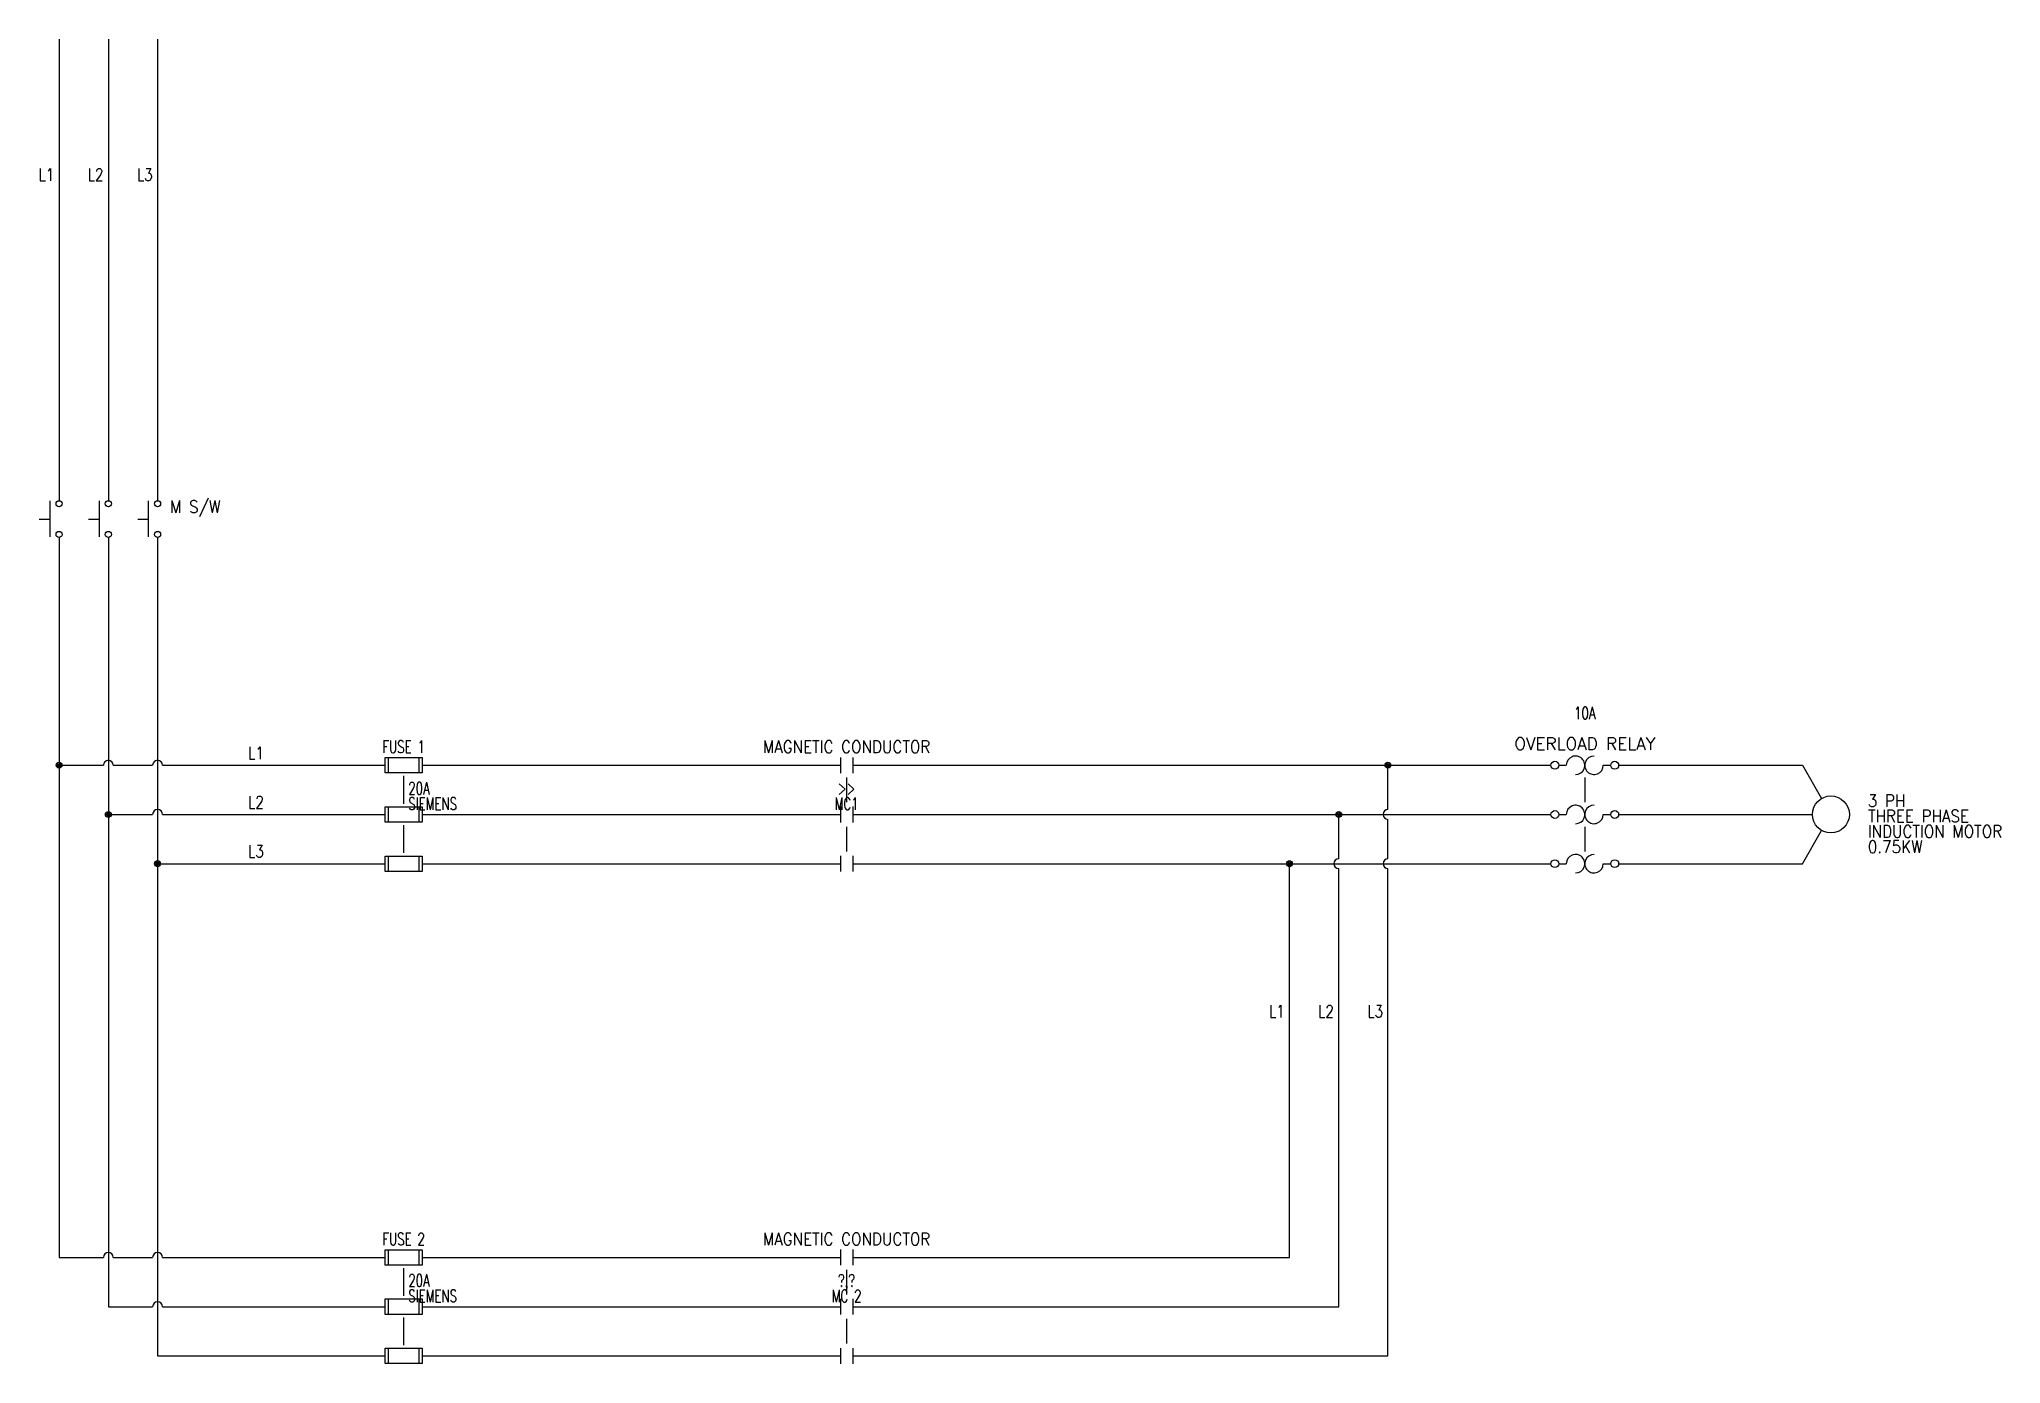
# Model space of a CAD drawing. Header units: inches. Extents: x 66.8 to 86.7, y 23.9 to 37.4.
import ezdxf
from ezdxf.enums import TextEntityAlignment as Align

# ---------------------------------------------------------------- set-up
doc = ezdxf.new("R2010")
doc.units = ezdxf.units.IN
doc.header["$MEASUREMENT"] = 0
for name, color, linetype in [('DESC', 150, 'Continuous'), ('DESCCHILD', 20, 'Continuous'), ('LINK', 9, 'Continuous'), ('SYMS', 7, 'Continuous'), ('TAGS', 150, 'Continuous'), ('WIREFIXED', 7, 'Continuous'), ('WIRES', 7, 'Continuous'), ('XREFCHILD', 134, 'Continuous')]:
    doc.layers.add(name, color=color, linetype=linetype)
doc.styles.add('WD', font='romans.shx')

# ---------------------------------------------------------------- blocks, each defined once
blk = doc.blocks.new('WDDOT')
for radius in [0.03, 0.0187, 0.00929]:
    blk.add_circle((0, 0), radius)
blk = doc.blocks.new('VPB11')
for p, q in [((-0.202, 0), (-0.094, 0)), ((-0.094, 0.185), (-0.094, -0.18))]:
    blk.add_line(p, q)
for centre in [(0, 0.156), (0, -0.156)]:
    blk.add_circle(centre, 0.0312)
at = {"style": 'WD'}
for tag, p, width in [('INST', (0.127, 0.39), 0.7), ('LOC', (0.127, 0.221), 0.7), ('TAG1', (0.127, 0.064), 0.9), ('XREF', (0.129, -0.09), 0.7), ('DESC1', (0.129, -0.242), 0.7), ('DESC2', (0.129, -0.398), 0.7)]:
    blk.add_attdef(tag, p, '', height=0.125, dxfattribs=dict(at, width=width))
at = {"linetype": 'Continuous', "style": 'WD'}
for tag, height, flags, p in [('TERM01', 0.125, 8, (-0.055, 0.222)), ('MFG', 0.01, 9, (-0.142, -0.088)), ('CAT', 0.01, 9, (-0.142, -0.073))]:
    blk.add_attdef(tag, text='', height=height, dxfattribs=dict(at, flags=flags)).set_placement(p, align=Align.RIGHT)
at = {"color": 7, "style": 'WD', "flags": 1}
for tag, p in [('X2TERM01', (0, 0.188)), ('X8TERM02', (0, -0.188))]:
    blk.add_attdef(tag, p, '', height=0.0125, dxfattribs=at)
at = {"color": 7, "style": 'WD'}
for tag, p in [('X4LINK', (-0.266, 0)), ('X1LINK', (0, 0))]:
    blk.add_attdef(tag, p, '', height=0.01, dxfattribs=at)
at = {"style": 'WD'}
for tag, flags, p in [('CONTACT', 1, (-0.142, -0.053)), ('FAMILY', 9, (-0.142, -0.036))]:
    blk.add_attdef(tag, text='', height=0.01, dxfattribs=dict(at, flags=flags)).set_placement(p, align=Align.RIGHT)
at = {"linetype": 'Continuous', "style": 'WD', "flags": 9}
blk.add_attdef('ASSYCODE', text='', height=0.01, dxfattribs=at).set_placement((-0.155, -0.106), align=Align.CENTER)
at = {"linetype": 'Continuous', "style": 'WD', "flags": 8}
blk.add_attdef('TERM02', text='', height=0.125, dxfattribs=at).set_placement((-0.041, -0.229), align=Align.TOP_RIGHT)
blk = doc.blocks.new('HMS21')
at = {"linetype": 'Continuous'}
for p, q in [((-0.062, 0.08), (-0.062, -0.08)), ((0.062, 0.08), (0.062, -0.08))]:
    blk.add_line(p, q, dxfattribs=at)
at = {"style": 'WD'}
for tag, width, p in [('INST', 0.7, (0, 0.451)), ('LOC', 0.7, (0, 0.281)), ('TAG2', 0.9, (0, 0.125)), ('XREF', 0.7, (0, -0.297)), ('DESC1', 0.7, (0, -0.454)), ('DESC2', 0.7, (0, -0.61)), ('DESC3', 0.7, (0, -0.766))]:
    blk.add_attdef(tag, text='', height=0.125, dxfattribs=dict(at, width=width)).set_placement(p, align=Align.CENTER)
for tag, p, height, flags in [('X4TERM01', (-0.062, 0), 0.0125, 1), ('X1TERM02', (0.062, 0), 0.0125, 1), ('FAMILY', (0.097, 0.053), 0.01, 9), ('CONTACT', (0.097, 0.036), 0.01, 1)]:
    blk.add_attdef(tag, p, '', height=height, dxfattribs=dict(at, flags=flags))
for tag, p in [('X2LINK', (0, 0.125)), ('X8LINK', (0, -0.125))]:
    blk.add_attdef(tag, p, '', height=0.01, dxfattribs=at)
at = {"linetype": 'Continuous', "style": 'WD', "flags": 8}
blk.add_attdef('TERM01', text='', height=0.125, dxfattribs=at).set_placement((-0.125, -0.031), align=Align.TOP_RIGHT)
blk.add_attdef('TERM02', text='', height=0.125, dxfattribs=at).set_placement((0.125, -0.031), align=Align.TOP_LEFT)
blk = doc.blocks.new('HOL1')
for p, q in [((-0.264, 0), (-0.188, 0)), ((0.188, 0), (0.264, 0))]:
    blk.add_line(p, q)
at = {"linetype": 'Continuous'}
for centre in [(-0.304, 0), (0.304, 0)]:
    blk.add_circle(centre, 0.04, dxfattribs=at)
for centre, start, end in [((-0.094, 0), 270.001, 180.002), ((0.094, 0), 90, 0.001)]:
    blk.add_arc(centre, 0.0938, start, end)
at = {"style": 'WD', "width": 0.7}
for tag, p in [('INST', (0, 0.795)), ('LOC', (0, 0.625)), ('DESC1', (0, 0.469)), ('DESC2', (0, 0.312)), ('RATING1', (0, -0.266))]:
    blk.add_attdef(tag, text='', height=0.125, dxfattribs=at).set_placement(p, align=Align.CENTER)
at = {"style": 'WD'}
blk.add_attdef('TAG1', text='', height=0.125, dxfattribs=at).set_placement((0, 0.156), align=Align.CENTER)
for tag, p, height, flags in [('X4TERM01', (-0.344, 0), 0.0125, 1), ('FAMILY', (0.205, 0.152), 0.01, 9), ('X1TERM02', (0.344, 0), 0.0125, 1)]:
    blk.add_attdef(tag, p, '', height=height, dxfattribs=dict(at, flags=flags))
for tag, p in [('X2LINK', (0, 0.125)), ('X8LINK', (0, -0.125))]:
    blk.add_attdef(tag, p, '', height=0.01, dxfattribs=at)
at = {"linetype": 'Continuous', "style": 'WD', "flags": 9}
for tag, p in [('ASSYCODE', (0.219, 0.062)), ('MFG', (0.228, 0.089)), ('CAT', (0.23, 0.108))]:
    blk.add_attdef(tag, text='', height=0.01, dxfattribs=at).set_placement(p, align=Align.CENTER)
at = {"linetype": 'Continuous', "style": 'WD', "flags": 8}
blk.add_attdef('TERM01', text='', height=0.125, dxfattribs=at).set_placement((-0.406, -0.031), align=Align.TOP_RIGHT)
blk.add_attdef('TERM02', text='', height=0.125, dxfattribs=at).set_placement((0.406, -0.031), align=Align.TOP_LEFT)
blk = doc.blocks.new('HOL2')
for p, q in [((-0.264, 0), (-0.188, 0)), ((0.188, 0), (0.264, 0))]:
    blk.add_line(p, q)
at = {"linetype": 'Continuous'}
for centre in [(-0.304, 0), (0.304, 0)]:
    blk.add_circle(centre, 0.04, dxfattribs=at)
for centre, start, end in [((-0.094, 0), 270.001, 180.002), ((0.094, 0), 90, 0.001)]:
    blk.add_arc(centre, 0.0938, start, end)
at = {"style": 'WD', "width": 0.7}
for tag, p in [('INST', (0, 0.81)), ('DESC1', (0, 0.484)), ('LOC', (0, 0.641)), ('DESC2', (0, 0.328))]:
    blk.add_attdef(tag, text='', height=0.125, dxfattribs=at).set_placement(p, align=Align.CENTER)
at = {"style": 'WD'}
blk.add_attdef('TAG2', text='', height=0.125, dxfattribs=at).set_placement((0, 0.172), align=Align.CENTER)
for tag, p, height, flags in [('X4TERM01', (-0.344, 0), 0.0125, 1), ('FAMILY', (0.205, 0.152), 0.01, 9), ('X1TERM02', (0.344, 0), 0.0125, 1)]:
    blk.add_attdef(tag, p, '', height=height, dxfattribs=dict(at, flags=flags))
for tag, p in [('X2LINK', (0, 0.125)), ('X8LINK', (0, -0.125))]:
    blk.add_attdef(tag, p, '', height=0.01, dxfattribs=at)
at = {"linetype": 'Continuous', "style": 'WD', "flags": 8}
blk.add_attdef('TERM01', text='', height=0.125, dxfattribs=at).set_placement((-0.406, -0.016), align=Align.TOP_RIGHT)
blk.add_attdef('TERM02', text='', height=0.125, dxfattribs=at).set_placement((0.406, -0.016), align=Align.TOP_LEFT)
blk = doc.blocks.new('HFU1')
for p, q in [((-0.188, -0.078), (-0.188, 0.078)), ((-0.188, 0.078), (0.188, 0.078)), ((-0.156, 0.078), (-0.156, -0.078)), ((0.156, 0.078), (0.156, -0.078)), ((0.188, 0.078), (0.188, -0.078)), ((0.188, -0.078), (-0.188, -0.078))]:
    blk.add_line(p, q)
at = {"style": 'WD', "width": 0.7}
for tag, p in [('INST', (0, 0.422)), ('TAG1', (0, 0.125)), ('LOC', (0, 0.266))]:
    blk.add_attdef(tag, text='', height=0.125, dxfattribs=at).set_placement(p, align=Align.CENTER)
at = {"linetype": 'Continuous', "style": 'WD', "flags": 9}
for tag, p in [('ASSYCODE', (0.157, 0.251)), ('MFG', (0.156, 0.083)), ('CAT', (0.156, 0.102))]:
    blk.add_attdef(tag, text='', height=0.01, dxfattribs=at).set_placement(p, align=Align.CENTER)
at = {"style": 'WD'}
for tag, p, height, flags in [('X4TERM01', (-0.188, 0), 0.0109, 1), ('FAMILY', (0.129, 0.108), 0.01, 9), ('X1TERM02', (0.188, 0), 0.0109, 1)]:
    blk.add_attdef(tag, p, '', height=height, dxfattribs=dict(at, flags=flags))
at = {"style": 'WD', "width": 0.7}
blk.add_attdef('RATING1', text='', height=0.0938, dxfattribs=at).set_placement((0, 0), align=Align.MIDDLE_CENTER)
at = {"style": 'WD'}
for tag, p in [('X2LINK', (0, 0.109)), ('X8LINK', (0, -0.109))]:
    blk.add_attdef(tag, p, '', height=0.01, dxfattribs=at)
at = {"linetype": 'Continuous', "style": 'WD', "width": 0.7, "flags": 8}
blk.add_attdef('TERM01', text='', height=0.1, dxfattribs=at).set_placement((-0.25, -0.016), align=Align.TOP_RIGHT)
at = {"style": 'WD', "width": 0.7}
for tag, p in [('DESC1', (0.047, -0.234)), ('DESC2', (0.047, -0.391)), ('DESC3', (0.047, -0.547))]:
    blk.add_attdef(tag, text='', height=0.125, dxfattribs=at).set_placement(p, align=Align.MIDDLE_LEFT)
at = {"linetype": 'Continuous', "style": 'WD', "width": 0.7, "flags": 8}
blk.add_attdef('TERM02', text='', height=0.1, dxfattribs=at).set_placement((0.25, -0.016), align=Align.TOP_LEFT)
blk = doc.blocks.new('HFU2')
for p, q in [((-0.188, -0.078), (-0.188, 0.078)), ((-0.188, 0.078), (0.188, 0.078)), ((-0.156, 0.078), (-0.156, -0.078)), ((0.156, 0.078), (0.156, -0.078)), ((0.188, 0.078), (0.188, -0.078)), ((0.188, -0.078), (-0.188, -0.078))]:
    blk.add_line(p, q)
at = {"style": 'WD', "width": 0.7}
for tag, p in [('INST', (0, 0.438)), ('LOC', (0, 0.281)), ('TAG2', (0, 0.125))]:
    blk.add_attdef(tag, text='', height=0.125, dxfattribs=at).set_placement(p, align=Align.CENTER)
at = {"linetype": 'Continuous', "style": 'WD', "flags": 9}
for tag, p in [('FAMILY', (0.157, 0.251)), ('ASSYCODE', (0.188, 0.235)), ('MFG', (0.156, 0.083)), ('CAT', (0.156, 0.102))]:
    blk.add_attdef(tag, text='', height=0.01, dxfattribs=at).set_placement(p, align=Align.CENTER)
at = {"style": 'WD', "flags": 1}
for tag, p in [('X4TERM01', (-0.188, 0)), ('X1TERM02', (0.188, 0))]:
    blk.add_attdef(tag, p, '', height=0.01, dxfattribs=at)
at = {"style": 'WD', "width": 0.7}
blk.add_attdef('RATING1', text='', height=0.0938, dxfattribs=at).set_placement((0, 0), align=Align.MIDDLE_CENTER)
at = {"style": 'WD'}
for tag, p in [('X2LINK', (0, 0.109)), ('X8LINK', (0, -0.109))]:
    blk.add_attdef(tag, p, '', height=0.01, dxfattribs=at)
at = {"linetype": 'Continuous', "style": 'WD', "width": 0.7, "flags": 8}
blk.add_attdef('TERM01', text='', height=0.1, dxfattribs=at).set_placement((-0.25, -0.016), align=Align.TOP_RIGHT)
at = {"style": 'WD', "width": 0.7}
for tag, p in [('DESC1', (0.04, -0.243)), ('DESC2', (0.047, -0.406)), ('DESC3', (0.047, -0.578))]:
    blk.add_attdef(tag, text='', height=0.125, dxfattribs=at).set_placement(p, align=Align.MIDDLE_LEFT)
at = {"linetype": 'Continuous', "style": 'WD', "width": 0.7, "flags": 8}
blk.add_attdef('TERM02', text='', height=0.1, dxfattribs=at).set_placement((0.25, -0.016), align=Align.TOP_LEFT)
blk = doc.blocks.new('HMO13')
blk.add_circle((0, 0), 0.188)
at = {"style": 'WD'}
for tag, p, width in [('INST', (0.381, 0.403), 0.7), ('TAG1', (0.375, 0.077), 0.9), ('LOC', (0.381, 0.234), 0.7), ('DESC1', (0.376, -0.079), 0.9), ('DESC2', (0.376, -0.235), 0.9), ('DESC3', (0.376, -0.391), 0.9), ('RATING3', (0.375, -0.548), 0.8), ('RATING4', (0.375, -0.704), 0.8), ('WDTAGALT', (0.375, -0.875), 0.7)]:
    blk.add_attdef(tag, p, '', height=0.125, dxfattribs=dict(at, width=width))
at = {"style": 'WD', "width": 0.8}
blk.add_attdef('RATING1', text='', height=0.1, dxfattribs=at).set_placement((0, 0), align=Align.CENTER)
at = {"style": 'WD', "flags": 1}
for tag, p in [('X4TERM02', (-0.188, 0)), ('X0TERM01', (-0.094, 0.162)), ('X0TERM03', (-0.094, -0.162)), ('X0TERM04', (0.133, -0.133))]:
    blk.add_attdef(tag, p, '', height=0.0125, dxfattribs=at)
at = {"linetype": 'Continuous', "style": 'WD', "flags": 9}
blk.add_attdef('ASSYCODE', text='', height=0.01, dxfattribs=at).set_placement((0, 0.125), align=Align.CENTER)
at = {"style": 'WD', "flags": 9}
blk.add_attdef('FAMILY', text='', height=0.01, dxfattribs=at).set_placement((-0.005, 0.17), align=Align.CENTER)
at = {"linetype": 'Continuous', "style": 'WD', "flags": 1}
for tag, p in [('MFG', (0, 0.14)), ('CAT', (0, 0.159))]:
    blk.add_attdef(tag, text='', height=0.01, dxfattribs=at).set_placement(p, align=Align.MIDDLE)
at = {"style": 'WD', "width": 0.8}
blk.add_attdef('RATING2', text='', height=0.1, dxfattribs=at).set_placement((0, -0.031), align=Align.TOP_CENTER)
blk = doc.blocks.new('WD_WNV')
at = {"linetype": 'Continuous', "style": 'WD', "width": 0.8}
blk.add_attdef('WIRENO', text='', height=0.125, dxfattribs=at).set_placement((-0.05, 0), align=Align.MIDDLE_RIGHT)
at = {"style": 'WD', "flags": 1}
for tag, p in [('W01USER', (-0.062, 0.094)), ('W02USER', (-0.062, 0.086)), ('W03USER', (-0.062, 0.078)), ('W04USER', (-0.062, 0.07)), ('W05USER', (-0.062, 0.062)), ('W06USER', (-0.062, 0.055)), ('W07USER', (-0.062, 0.047)), ('W08USER', (-0.062, 0.039)), ('W09USER', (-0.062, 0.031)), ('W10USER', (-0.062, 0.023))]:
    blk.add_attdef(tag, text='', height=0.005, dxfattribs=at).set_placement(p, align=Align.CENTER)
blk = doc.blocks.new('WD_WNH')
at = {"linetype": 'Continuous', "style": 'WD', "width": 0.8}
blk.add_attdef('WIRENO', text='', height=0.125, dxfattribs=at).set_placement((0, 0.062), align=Align.CENTER)
at = {"style": 'WD', "flags": 1}
for tag, p in [('W01USER', (0, 0.078)), ('W02USER', (0, 0.07)), ('W03USER', (0, 0.062)), ('W04USER', (0, 0.055)), ('W05USER', (0, 0.047)), ('W06USER', (0, 0.039)), ('W07USER', (0, 0.031)), ('W08USER', (0, 0.023)), ('W09USER', (0, 0.016)), ('W10USER', (0, 0.008))]:
    blk.add_attdef(tag, text='', height=0.005, dxfattribs=at).set_placement(p, align=Align.CENTER)

msp = doc.modelspace()

# ---------------------------------------------------------------- linework, layer by layer
at = {"layer": 'LINK'}
for points in [[(70.5, 29.891), (70.5, 29.609)], [(75, 29.875), (75, 29.625)], [(82.5, 29.875), (82.5, 29.625)], [(70.5, 29.391), (70.5, 29.109)], [(75, 29.375), (75, 29.125)], [(82.5, 29.375), (82.5, 29.125)], [(70.5, 24.891), (70.5, 24.609)], [(75, 24.875), (75, 24.625)], [(70.5, 24.391), (70.5, 24.109)], [(75, 24.375), (75, 24.125)]]:
    msp.add_lwpolyline(points, dxfattribs=at)
at = {"layer": 'WIRES', "color": 240, "true_color": 0xed1f24}
for p, q in [((67, 37.375), (67, 32.688)), ((67, 32.312), (67, 25)), ((67, 30), (67.45, 30)), ((67.55, 30), (67.95, 30)), ((68.05, 30), (70.312, 30)), ((70.688, 30), (74.938, 30)), ((75.062, 30), (82.156, 30)), ((82.844, 30), (84.711, 30)), ((84.711, 30), (84.906, 29.662)), ((79.5, 25), (79.5, 29)), ((67, 25), (67.45, 25)), ((67.55, 25), (67.95, 25)), ((68.05, 25), (70.312, 25)), ((70.688, 25), (74.938, 25)), ((75.062, 25), (79.5, 25))]:
    msp.add_line(p, q, dxfattribs=at)
at = {"layer": 'WIRES', "color": 2, "true_color": 0xf1eb1f}
for p, q in [((67.5, 37.375), (67.5, 32.688)), ((67.5, 32.312), (67.5, 24.5)), ((67.5, 29.5), (67.95, 29.5)), ((68.05, 29.5), (70.312, 29.5)), ((70.688, 29.5), (74.938, 29.5)), ((75.062, 29.5), (82.156, 29.5)), ((80, 29.05), (80, 29.5)), ((82.844, 29.5), (84.812, 29.5)), ((80, 24.5), (80, 28.95)), ((68.05, 24.5), (70.312, 24.5)), ((70.688, 24.5), (74.938, 24.5)), ((75.062, 24.5), (80, 24.5))]:
    msp.add_line(p, q, dxfattribs=at)
at = {"layer": 'WIRES'}
for p, q in [((68, 37.375), (68, 32.688)), ((68, 32.312), (68, 24)), ((80.5, 29.55), (80.5, 30)), ((80.5, 29.05), (80.5, 29.45)), ((84.711, 29), (84.906, 29.338)), ((68, 29), (70.312, 29)), ((70.688, 29), (74.938, 29)), ((75.062, 29), (82.156, 29)), ((80.5, 24), (80.5, 28.95)), ((82.844, 29), (84.711, 29)), ((67.5, 24.5), (67.95, 24.5)), ((68, 24), (70.312, 24)), ((70.688, 24), (74.938, 24)), ((75.062, 24), (80.5, 24))]:
    msp.add_line(p, q, dxfattribs=at)
for centre, start, end in [((67.5, 30), 0, 180), ((68, 30), 0, 180), ((68, 29.5), 0, 180), ((80.5, 29.5), 90, 270), ((80, 29), 90, 270), ((80.5, 29), 90, 270), ((67.5, 25), 0, 180), ((68, 25), 0, 180), ((68, 24.5), 0, 180)]:
    msp.add_arc(centre, 0.05, start, end, dxfattribs=at)

# ---------------------------------------------------------------- block references
at = {"layer": 'SYMS'}
for name, p in [('VPB11', (67, 32.5)), ('VPB11', (67.5, 32.5)), ('WDDOT', (67, 30)), ('WDDOT', (80.5, 30)), ('WDDOT', (67.5, 29.5)), ('HFU2', (70.5, 29.5)), ('HMS21', (75, 29.5)), ('WDDOT', (80, 29.5)), ('HOL2', (82.5, 29.5)), ('HOL2', (82.5, 29)), ('WDDOT', (68, 29)), ('HFU2', (70.5, 29)), ('HMS21', (75, 29)), ('WDDOT', (79.5, 29)), ('HFU2', (70.5, 24.5)), ('HMS21', (75, 24.5)), ('HFU2', (70.5, 24)), ('HMS21', (75, 24))]:
    msp.add_blockref(name, p, dxfattribs=at)
ref = msp.add_blockref('VPB11', (68, 32.5), dxfattribs=at)
ref.add_attrib('TAG1', 'M S/W', (68.127, 32.564), dxfattribs={"layer": 'TAGS', "height": 0.125, "style": 'WD', "width": 0.9})
ref = msp.add_blockref('HOL1', (82.5, 30), dxfattribs=at)
ref.add_attrib('DESC1', '10A', dxfattribs={"layer": 'DESC', "height": 0.125, "style": 'WD', "width": 0.7}).set_placement((82.5, 30.469), align=Align.CENTER)
ref.add_attrib('TAG1', 'OVERLOAD RELAY', dxfattribs={"layer": 'TAGS', "height": 0.125, "style": 'WD'}).set_placement((82.5, 30.156), align=Align.CENTER)
ref = msp.add_blockref('HFU1', (70.5, 30), dxfattribs=at)
ref.add_attrib('DESC1', '20A', dxfattribs={"layer": 'DESC', "height": 0.125, "style": 'WD', "width": 0.7}).set_placement((70.547, 29.766), align=Align.MIDDLE_LEFT)
ref.add_attrib('DESC2', 'SIEMENS', dxfattribs={"layer": 'DESC', "height": 0.125, "style": 'WD', "width": 0.7}).set_placement((70.547, 29.609), align=Align.MIDDLE_LEFT)
ref.add_attrib('TAG1', 'FUSE 1', dxfattribs={"layer": 'TAGS', "height": 0.125, "style": 'WD', "width": 0.7}).set_placement((70.5, 30.125), align=Align.CENTER)
ref = msp.add_blockref('HMS21', (75, 30), dxfattribs=at)
ref.add_attrib('XREF', '>>', dxfattribs={"layer": 'XREFCHILD', "height": 0.125, "style": 'WD', "width": 0.7}).set_placement((75, 29.703), align=Align.CENTER)
ref.add_attrib('DESC1', 'MC1', dxfattribs={"layer": 'DESCCHILD', "height": 0.125, "style": 'WD', "width": 0.7}).set_placement((75, 29.546), align=Align.CENTER)
ref.add_attrib('TAG2', 'MAGNETIC CONDUCTOR', dxfattribs={"layer": 'TAGS', "height": 0.125, "style": 'WD', "width": 0.9}).set_placement((75, 30.125), align=Align.CENTER)
ref = msp.add_blockref('HMO13', (85, 29.5), dxfattribs=at)
ref.add_attrib('DESC3', '0.75KW', (85.376, 29.109), dxfattribs={"layer": 'DESC', "height": 0.125, "style": 'WD', "width": 0.9})
ref.add_attrib('DESC1', 'THREE PHASE', (85.376, 29.421), dxfattribs={"layer": 'DESC', "height": 0.125, "style": 'WD', "width": 0.9})
ref.add_attrib('DESC2', 'INDUCTION MOTOR', (85.376, 29.265), dxfattribs={"layer": 'DESC', "height": 0.125, "style": 'WD', "width": 0.9})
ref.add_attrib('TAG1', '3 PH', (85.375, 29.577), dxfattribs={"layer": 'TAGS', "height": 0.125, "style": 'WD', "width": 0.9})
ref = msp.add_blockref('HFU1', (70.5, 25), dxfattribs=at)
ref.add_attrib('DESC1', '20A', dxfattribs={"layer": 'DESC', "height": 0.125, "style": 'WD', "width": 0.7}).set_placement((70.547, 24.766), align=Align.MIDDLE_LEFT)
ref.add_attrib('DESC2', 'SIEMENS', dxfattribs={"layer": 'DESC', "height": 0.125, "style": 'WD', "width": 0.7}).set_placement((70.547, 24.609), align=Align.MIDDLE_LEFT)
ref.add_attrib('TAG1', 'FUSE 2', dxfattribs={"layer": 'TAGS', "height": 0.125, "style": 'WD', "width": 0.7}).set_placement((70.5, 25.125), align=Align.CENTER)
ref = msp.add_blockref('HMS21', (75, 25), dxfattribs=at)
ref.add_attrib('XREF', '?,?', dxfattribs={"layer": 'XREFCHILD', "height": 0.125, "style": 'WD', "width": 0.7}).set_placement((75, 24.703), align=Align.CENTER)
ref.add_attrib('DESC1', 'MC 2', dxfattribs={"layer": 'DESCCHILD', "height": 0.125, "style": 'WD', "width": 0.7}).set_placement((75, 24.546), align=Align.CENTER)
ref.add_attrib('TAG2', 'MAGNETIC CONDUCTOR', dxfattribs={"layer": 'TAGS', "height": 0.125, "style": 'WD', "width": 0.9}).set_placement((75, 25.125), align=Align.CENTER)
at = {"layer": 'WIREFIXED'}
ref = msp.add_blockref('WD_WNV', (67, 36), dxfattribs=at)
ref.add_attrib('WIRENOF', 'L1', dxfattribs={"linetype": 'Continuous', "height": 0.125, "style": 'WD', "width": 0.8}).set_placement((66.95, 36), align=Align.MIDDLE_RIGHT)
ref = msp.add_blockref('WD_WNV', (67.5, 36), dxfattribs=at)
ref.add_attrib('WIRENOF', 'L2', dxfattribs={"linetype": 'Continuous', "height": 0.125, "style": 'WD', "width": 0.8}).set_placement((67.45, 36), align=Align.MIDDLE_RIGHT)
ref = msp.add_blockref('WD_WNV', (68, 36), dxfattribs=at)
ref.add_attrib('WIRENOF', 'L3', dxfattribs={"linetype": 'Continuous', "height": 0.125, "style": 'WD', "width": 0.8}).set_placement((67.95, 36), align=Align.MIDDLE_RIGHT)
ref = msp.add_blockref('WD_WNH', (69, 30), dxfattribs=at)
ref.add_attrib('WIRENOF', 'L1', dxfattribs={"linetype": 'Continuous', "height": 0.125, "style": 'WD', "width": 0.8}).set_placement((69, 30.062), align=Align.CENTER)
ref = msp.add_blockref('WD_WNH', (69, 29.5), dxfattribs=at)
ref.add_attrib('WIRENOF', 'L2', dxfattribs={"linetype": 'Continuous', "height": 0.125, "style": 'WD', "width": 0.8}).set_placement((69, 29.562), align=Align.CENTER)
ref = msp.add_blockref('WD_WNH', (69, 29), dxfattribs=at)
ref.add_attrib('WIRENOF', 'L3', dxfattribs={"linetype": 'Continuous', "height": 0.125, "style": 'WD', "width": 0.8}).set_placement((69, 29.062), align=Align.CENTER)
ref = msp.add_blockref('WD_WNV', (79.5, 27.5), dxfattribs=at)
ref.add_attrib('WIRENOF', 'L1', dxfattribs={"linetype": 'Continuous', "height": 0.125, "style": 'WD', "width": 0.8}).set_placement((79.45, 27.5), align=Align.MIDDLE_RIGHT)
ref = msp.add_blockref('WD_WNV', (80, 27.5), dxfattribs=at)
ref.add_attrib('WIRENOF', 'L2', dxfattribs={"linetype": 'Continuous', "height": 0.125, "style": 'WD', "width": 0.8}).set_placement((79.95, 27.5), align=Align.MIDDLE_RIGHT)
ref = msp.add_blockref('WD_WNV', (80.5, 27.5), dxfattribs=at)
ref.add_attrib('WIRENOF', 'L3', dxfattribs={"linetype": 'Continuous', "height": 0.125, "style": 'WD', "width": 0.8}).set_placement((80.45, 27.5), align=Align.MIDDLE_RIGHT)

doc.saveas('drawing.dxf')
